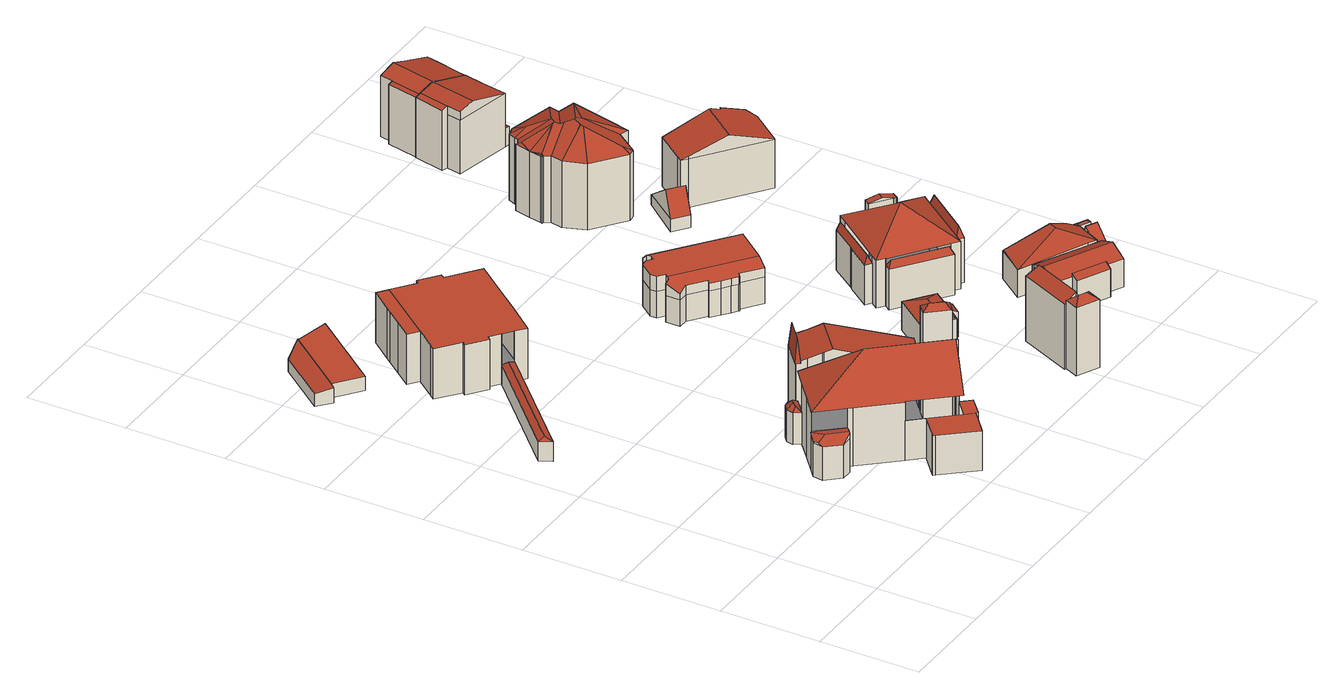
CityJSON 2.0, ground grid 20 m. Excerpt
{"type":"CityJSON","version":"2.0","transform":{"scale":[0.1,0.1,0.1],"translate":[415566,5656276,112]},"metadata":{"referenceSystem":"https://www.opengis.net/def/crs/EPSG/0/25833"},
"CityObjects":{
"building1":{"type":"Building","attributes":{"Dachtyp_tdc":"tdcPolyFlatRoof","Gemeindeschluessel":14612000,"Dachneigung":7.74,"QualitaetDacherkennung":54,"Geometrietyp2DReferenz":"3000","measuredHeight":3.13,"function":"31001_9998","roofType":"2100"},"geometry":[{"type":"Solid","lod":"2","boundaries":[[[[0,1,2,3]],[[1,4,5,2]],[[4,6,7,5]],[[6,8,9,7]],[[8,0,3,9]],[[8,6,4,1,0]],[[3,2,5,7,9]]]],"semantics":{"surfaces":[{"type":"WallSurface"},{"type":"RoofSurface"},{"type":"GroundSurface"}],"values":[[0,0,0,0,0,1,2]]}}]},
"building2":{"type":"Building","attributes":{"Dachtyp_tdc":"tdcPolyFlatRoof","Gemeindeschluessel":14612000,"Dachneigung":0,"QualitaetDacherkennung":85,"Geometrietyp2DReferenz":"3000","measuredHeight":2.88,"function":"31001_9998","roofType":"1000"},"geometry":[{"type":"Solid","lod":"2","boundaries":[[[[10,11,9,12]],[[11,13,7,9]],[[13,14,15,7]],[[14,10,12,15]],[[14,13,11,10]],[[12,9,7,15]]]],"semantics":{"surfaces":[{"type":"WallSurface"},{"type":"RoofSurface"},{"type":"GroundSurface"}],"values":[[0,0,0,0,1,2]]}}]},
"building3":{"type":"Building","attributes":{"name":"Sächsisches Landesgymnasium für Musik Carl Maria von Weber Dresden","Gemeindeschluessel":14612000,"Geometrietyp2DReferenz":"3000","function":"31001_3021","roofType":"9999"},"children":["building3-1","building3-2","building3-3","building3-4","building3-5","building3-6","building3-7","building3-8"]},
"building3-1":{"type":"BuildingPart","attributes":{"Dachtyp_tdc":"tdcPolyFlatRoof","Dachneigung":0,"QualitaetDacherkennung":39,"Geometrietyp2DReferenz":"3000","measuredHeight":7.5,"roofType":"1000"},"parents":["building3"],"geometry":[{"type":"MultiSurface","lod":"2","boundaries":[[[16,17,18,19]],[[17,20,21,18]],[[20,22,23,21]],[[24,16,19,25]],[[24,22,20,17,16]],[[19,18,21,23,25]]],"semantics":{"surfaces":[{"type":"WallSurface"},{"type":"RoofSurface"},{"type":"GroundSurface"}],"values":[0,0,0,0,1,2]}}]},
"building3-2":{"type":"BuildingPart","attributes":{"Dachtyp_tdc":"tdcFreeFormRoof","Dachneigung":84.16,"QualitaetDacherkennung":25,"Geometrietyp2DReferenz":"3000","measuredHeight":19.23,"roofType":"5000"},"parents":["building3"],"geometry":[{"type":"MultiSurface","lod":"2","boundaries":[[[26,27,28,29,30]],[[27,31,32,28]],[[33,34,35,31]],[[33,31,27]],[[34,33,27,26]],[[34,26,35]],[[29,28,32,36,37]]],"semantics":{"surfaces":[{"type":"WallSurface"},{"type":"RoofSurface"},{"type":"GroundSurface"}],"values":[0,0,1,1,1,1,2]}}]},
"building3-3":{"type":"BuildingPart","attributes":{"Dachtyp_tdc":"tdcFreeFormRoof","Dachneigung":41.45,"QualitaetDacherkennung":26,"Geometrietyp2DReferenz":"3000","measuredHeight":7.59,"roofType":"5000"},"parents":["building3"],"geometry":[{"type":"MultiSurface","lod":"2","boundaries":[[[38,39,40,41]],[[39,42,43,40]],[[42,44,45,43]],[[44,30,29,45]],[[46,38,41,47]],[[48,30,44,49]],[[50,49,44,42]],[[51,50,42,39]],[[52,51,39,38]],[[52,38,46]],[[49,50,51,52,46,48]],[[41,40,43,45,29,37,47]]],"semantics":{"surfaces":[{"type":"WallSurface"},{"type":"RoofSurface"},{"type":"GroundSurface"}],"values":[0,0,0,0,0,1,1,1,1,1,1,2]}}]},
"building3-4":{"type":"BuildingPart","attributes":{"Dachtyp_tdc":"tdcPolyFlatRoof","Dachneigung":0,"QualitaetDacherkennung":59,"Geometrietyp2DReferenz":"3000","measuredHeight":8.18,"roofType":"1000"},"parents":["building3"],"geometry":[{"type":"MultiSurface","lod":"2","boundaries":[[[53,54,55,56]],[[57,58,59,60]],[[58,53,56,59]],[[58,57,61,54,53]],[[56,55,62,60,59]]],"semantics":{"surfaces":[{"type":"WallSurface"},{"type":"RoofSurface"},{"type":"GroundSurface"}],"values":[0,0,0,1,2]}}]},
"building3-5":{"type":"BuildingPart","attributes":{"Dachtyp_tdc":"tdcGableRoof","Dachneigung":17.55,"QualitaetDacherkennung":17,"Geometrietyp2DReferenz":"3000","measuredHeight":16.47,"roofType":"3100"},"parents":["building3"],"geometry":[{"type":"MultiSurface","lod":"2","boundaries":[[[63,64,65,66]],[[64,67,68,65]],[[67,69,70,68]],[[69,71,72,70]],[[71,73,24,25,72]],[[74,75,21,23,22]],[[75,76,77,21]],[[76,78,79,77]],[[80,63,66,32,31]],[[81,82,78,76,75,74,73,71]],[[71,69,67,64,63,80,83,81]],[[66,65,68,70,72,25,23,21,77,79,84,36,32]]],"semantics":{"surfaces":[{"type":"WallSurface"},{"type":"RoofSurface"},{"type":"GroundSurface"}],"values":[0,0,0,0,0,0,0,0,0,1,1,2]}}]},
"building3-6":{"type":"BuildingPart","attributes":{"Dachtyp_tdc":"tdcFreeFormRoof","Dachneigung":31.03,"QualitaetDacherkennung":44,"Geometrietyp2DReferenz":"3000","measuredHeight":8.09,"roofType":"5000"},"parents":["building3"],"geometry":[{"type":"MultiSurface","lod":"2","boundaries":[[[85,86,87,88]],[[86,89,90,87]],[[89,91,92,90]],[[91,93,94,92]],[[95,85,88,96]],[[97,98,99,100]],[[86,101,102,100,99,89]],[[103,104,97,100,102]],[[95,103,102,101,85]],[[89,99,98,91]],[[85,101,86]],[[91,98,97,104,93]],[[88,87,90,92,94,96]]],"semantics":{"surfaces":[{"type":"WallSurface"},{"type":"RoofSurface"},{"type":"GroundSurface"}],"values":[0,0,0,0,0,1,1,1,0,0,0,0,2]}}]},
"building3-7":{"type":"BuildingPart","attributes":{"Dachtyp_tdc":"tdcPolyFlatRoof","Dachneigung":0,"QualitaetDacherkennung":58,"Geometrietyp2DReferenz":"3000","measuredHeight":8.18,"roofType":"1000"},"parents":["building3"],"geometry":[{"type":"MultiSurface","lod":"2","boundaries":[[[54,105,106,55]],[[105,107,108,106]],[[107,109,110,108]],[[109,111,112,110]],[[111,113,114,112]],[[113,115,116,114]],[[115,117,118,116]],[[117,119,120,118]],[[119,117,115,113,111,109,107,105,54,61,121]],[[122,62,55,106,108,110,112,114,116,118,120]]],"semantics":{"surfaces":[{"type":"WallSurface"},{"type":"RoofSurface"},{"type":"GroundSurface"}],"values":[0,0,0,0,0,0,0,0,1,2]}}]},
"building3-8":{"type":"BuildingPart","attributes":{"Dachtyp_tdc":"tdcHipAndGableRoof","Dachneigung":44.31,"QualitaetDacherkennung":15,"Geometrietyp2DReferenz":"3000","measuredHeight":19.2,"roofType":"5000"},"parents":["building3"],"geometry":[{"type":"MultiSurface","lod":"2","boundaries":[[[123,124,125,79]],[[124,126,127,125]],[[126,128,129,127]],[[128,130,131,129]],[[130,132,57,60,131]],[[133,134,135,120,119]],[[134,136,103,95,96,135]],[[137,94,93,104]],[[137,138,139,94]],[[138,140,46,47,139]],[[141,123,79,78]],[[142,140,138,137,143]],[[137,136,134,133,144,145,132,130,143]],[[130,128,126,124,123,141,82,146,147,142,143]],[[125,127,129,131,60,62,122,120,135,96,94,139,47,37,36,84,79]]],"semantics":{"surfaces":[{"type":"WallSurface"},{"type":"RoofSurface"},{"type":"GroundSurface"}],"values":[0,0,0,0,0,0,0,0,0,0,0,1,1,1,2]}}]},
"building4":{"type":"Building","attributes":{"Gemeindeschluessel":14612000,"Geometrietyp2DReferenz":"3000","function":"31001_9998","roofType":"9999"},"children":["building4-1","building4-2","building4-3"]},
"building4-1":{"type":"BuildingPart","attributes":{"Dachtyp_tdc":"tdcPolyFlatRoof","Dachneigung":0,"QualitaetDacherkennung":52,"Geometrietyp2DReferenz":"3000","measuredHeight":10.28,"roofType":"1000"},"parents":["building4"],"geometry":[{"type":"MultiSurface","lod":"2","boundaries":[[[148,149,150,151]],[[149,152,153,150]],[[152,154,155,153]],[[154,156,157,155]],[[156,158,159,157]],[[158,160,161,159]],[[162,148,151,163]],[[162,160,158,156,154,152,149,148]],[[151,150,153,155,157,159,161,163]]],"semantics":{"surfaces":[{"type":"WallSurface"},{"type":"RoofSurface"},{"type":"GroundSurface"}],"values":[0,0,0,0,0,0,0,1,2]}}]},
"building4-2":{"type":"BuildingPart","attributes":{"Dachtyp_tdc":"tdcPolyFlatRoof","Dachneigung":0,"QualitaetDacherkennung":86,"Geometrietyp2DReferenz":"3000","measuredHeight":10.41,"roofType":"1000"},"parents":["building4"],"geometry":[{"type":"MultiSurface","lod":"2","boundaries":[[[164,165,166,167,168,169,170,171,172,173,174,175,176,177,178,179,180,181,182]],[[183,184,185,186,187,188,189,190,163,161,191,192,193,194,195,196,197,198,199]],[[182,181,184,183,200]],[[181,180,185,184]],[[180,179,186,185]],[[179,178,187,186]],[[178,177,188,187]],[[177,176,189,188]],[[176,175,190,189]],[[175,174,162,163,190]],[[173,172,191,161,160]],[[172,171,192,191]],[[171,170,193,192]],[[170,169,194,193]],[[169,168,195,194]],[[168,167,196,195]],[[167,166,197,196]],[[166,165,198,197]],[[165,164,199,198]],[[164,201,199]]],"semantics":{"surfaces":[{"type":"RoofSurface"},{"type":"GroundSurface"},{"type":"WallSurface"}],"values":[0,1,2,2,2,2,2,2,2,2,2,2,2,2,2,2,2,2,2,2]}}]},
"building4-3":{"type":"BuildingPart","attributes":{"Dachtyp_tdc":"tdcFreeFormRoof","Dachneigung":22.74,"QualitaetDacherkennung":45,"Geometrietyp2DReferenz":"3000","measuredHeight":4.58,"roofType":"5000"},"parents":["building4"],"geometry":[{"type":"MultiSurface","lod":"2","boundaries":[[[201,202,203,199]],[[202,204,205,203]],[[204,200,183,205]],[[206,207,200,204]],[[206,204,202]],[[207,206,202,201]],[[207,201,200]],[[199,203,205,183]]],"semantics":{"surfaces":[{"type":"WallSurface"},{"type":"RoofSurface"},{"type":"GroundSurface"}],"values":[0,0,0,1,1,1,1,2]}}]},
"building5":{"type":"Building","attributes":{"name":"Sächsisches Landesgymnasium für Musik Carl Maria von Weber Dresden","Dachtyp_tdc":"tdcFreeFormRoof","Gemeindeschluessel":14612000,"Dachneigung":40.12,"QualitaetDacherkennung":7,"Geometrietyp2DReferenz":"3000","measuredHeight":22.89,"function":"31001_3021","roofType":"5000"},"geometry":[{"type":"Solid","lod":"2","boundaries":[[[[208,209,210,211]],[[209,212,213,210]],[[212,214,215,213]],[[214,208,211,215]],[[216,214,212]],[[217,216,212,209]],[[217,209,208]],[[216,217,208,214]],[[211,210,213,215]]]],"semantics":{"surfaces":[{"type":"WallSurface"},{"type":"RoofSurface"},{"type":"GroundSurface"}],"values":[[0,0,0,0,1,1,1,1,2]]}}]},
"building6":{"type":"Building","attributes":{"Dachtyp_tdc":"tdcFreeFormRoof","Gemeindeschluessel":14612000,"Dachneigung":38.77,"QualitaetDacherkennung":7,"Geometrietyp2DReferenz":"3000","measuredHeight":15.35,"function":"31001_9998","roofType":"5000"},"geometry":[{"type":"Solid","lod":"2","boundaries":[[[[218,219,220,221]],[[219,222,223,220]],[[222,224,225,223]],[[224,218,221,225]],[[226,224,222]],[[227,226,222,219]],[[227,219,218]],[[226,227,218,224]],[[221,220,223,225]]]],"semantics":{"surfaces":[{"type":"WallSurface"},{"type":"RoofSurface"},{"type":"GroundSurface"}],"values":[[0,0,0,0,1,1,1,1,2]]}}]},
"building7":{"type":"Building","attributes":{"Dachtyp_tdc":"tdcHipRoof","Gemeindeschluessel":14612000,"Dachneigung":25.71,"QualitaetDacherkennung":80,"Geometrietyp2DReferenz":"3000","measuredHeight":7.46,"function":"31001_9998","roofType":"3200"},"geometry":[{"type":"Solid","lod":"2","boundaries":[[[[228,229,230,231]],[[229,232,233,230]],[[232,234,235,233]],[[234,236,237,235]],[[236,238,239,237]],[[238,240,241,239]],[[240,242,243,241]],[[242,228,231,243]],[[238,236,244]],[[234,232,245]],[[236,234,245,244]],[[232,229,228,242,240,238,244,245]],[[231,230,233,235,237,239,241,243]]]],"semantics":{"surfaces":[{"type":"WallSurface"},{"type":"RoofSurface"},{"type":"GroundSurface"}],"values":[[0,0,0,0,0,0,0,0,1,1,1,1,2]]}}]},
"building8":{"type":"Building","attributes":{"Dachtyp_tdc":"tdcGableRoof","Gemeindeschluessel":14612000,"Dachneigung":69.24,"QualitaetDacherkennung":8,"Geometrietyp2DReferenz":"3000","measuredHeight":15.15,"function":"31001_9998","roofType":"3100"},"geometry":[{"type":"Solid","lod":"2","boundaries":[[[[246,247,248,249]],[[247,250,251,248]],[[250,252,253,251]],[[252,254,255,253]],[[254,256,257,255]],[[256,258,259,257]],[[258,260,261,259]],[[260,246,249,261]],[[256,254,252,250,247]],[[247,246,260,258,256]],[[249,248,251,253,255,257,259,261]]]],"semantics":{"surfaces":[{"type":"WallSurface"},{"type":"RoofSurface"},{"type":"GroundSurface"}],"values":[[0,0,0,0,0,0,0,0,1,1,2]]}}]},
"building9":{"type":"Building","attributes":{"Dachtyp_tdc":"tdcFreeFormRoof","Gemeindeschluessel":14612000,"Dachneigung":0.037,"QualitaetDacherkennung":63,"Geometrietyp2DReferenz":"3000","measuredHeight":8.62,"function":"31001_9998","roofType":"5000"},"geometry":[{"type":"Solid","lod":"2","boundaries":[[[[262,263,264,265]],[[263,266,267,264]],[[266,268,269,267]],[[268,270,271,269]],[[270,272,273,271]],[[272,274,275,273]],[[274,276,277,275]],[[276,278,279,277]],[[278,280,281,279]],[[280,282,283,281]],[[282,284,285,283]],[[284,286,287,285]],[[286,288,289,287]],[[288,290,291,289]],[[292,293,294,295,296,297,298,299,300,301,302,303,304,305]],[[306,307,308,309,310,311,312,313,314,315]],[[316,317,318,319,320,321,322,297,296,306,315]],[[323,322,321,324]],[[325,297,322,323]],[[324,321,320,326]],[[326,320,319,327]],[[327,319,318,328]],[[328,318,317,329]],[[329,317,316,330]],[[330,316,315,331]],[[331,315,314,332]],[[332,314,313]],[[333,312,311,334]],[[313,312,333]],[[334,311,310,262]],[[262,310,309,263]],[[263,309,308,266]],[[266,308,307,268]],[[268,307,306,270]],[[270,306,296,272]],[[282,305,304,284]],[[280,292,305,282]],[[284,304,303,286]],[[286,303,302,288]],[[288,302,301,290]],[[290,301,300,335]],[[335,300,299,336]],[[336,299,298,337]],[[337,298,297,325]],[[272,296,295,274]],[[274,295,294,276]],[[276,294,293,278]],[[278,293,292,280]],[[291,338,339,340,341,342,343,344,345,346,347,348,349,350,351,352,353,265,264,267,269,271,273,275,277,279,281,283,285,287,289]],[[290,335,338,291]],[[335,336,339,338]],[[336,337,340,339]],[[337,325,341,340]],[[325,323,342,341]],[[323,324,343,342]],[[324,326,344,343]],[[326,327,345,344]],[[327,328,346,345]],[[328,329,347,346]],[[329,330,348,347]],[[330,331,349,348]],[[331,332,350,349]],[[332,313,351,350]],[[313,333,352,351]],[[333,334,353,352]],[[334,262,265,353]]]],"semantics":{"surfaces":[{"type":"WallSurface"},{"type":"RoofSurface"},{"type":"GroundSurface"}],"values":[[0,0,0,0,0,0,0,0,0,0,0,0,0,0,1,1,1,0,0,0,0,0,0,0,0,0,0,0,0,0,0,0,0,0,0,0,0,0,0,0,0,0,0,0,0,0,0,0,2,0,0,0,0,0,0,0,0,0,0,0,0,0,0,0,0,0]]}}]},
"building10":{"type":"Building","attributes":{"Gemeindeschluessel":14612000,"Geometrietyp2DReferenz":"3000","function":"31001_9998","roofType":"9999"},"children":["building10-1","building10-2","building10-3","building10-4","building10-5"]},
"building10-1":{"type":"BuildingPart","attributes":{"Dachtyp_tdc":"tdcFreeFormRoof","Dachneigung":62.66,"QualitaetDacherkennung":15,"Geometrietyp2DReferenz":"3000","measuredHeight":9.66,"roofType":"5000"},"parents":["building10"],"geometry":[{"type":"MultiSurface","lod":"2","boundaries":[[[354,355,356,357]],[[355,358,359,356]],[[358,360,361,359]],[[360,362,363,361]],[[362,364,365,363]],[[364,366,367,365]],[[364,362,360,358,355,368]],[[355,354,368]],[[354,366,364,368]],[[357,356,359,361,363,365,367]]],"semantics":{"surfaces":[{"type":"WallSurface"},{"type":"RoofSurface"},{"type":"GroundSurface"}],"values":[0,0,0,0,0,0,1,1,1,2]}}]},
"building10-2":{"type":"BuildingPart","attributes":{"Dachtyp_tdc":"tdcFreeFormRoof","Dachneigung":61.74,"QualitaetDacherkennung":14,"Geometrietyp2DReferenz":"3000","measuredHeight":9.76,"roofType":"5000"},"parents":["building10"],"geometry":[{"type":"MultiSurface","lod":"2","boundaries":[[[369,370,371,372]],[[370,373,374,371]],[[373,375,376,374]],[[377,378,373,370]],[[377,370,369]],[[378,377,369,375]],[[378,375,373]],[[376,372,371,374]]],"semantics":{"surfaces":[{"type":"WallSurface"},{"type":"RoofSurface"},{"type":"GroundSurface"}],"values":[0,0,0,1,1,1,1,2]}}]},
"building10-3":{"type":"BuildingPart","attributes":{"Dachtyp_tdc":"tdcFreeFormRoof","Dachneigung":71.37,"QualitaetDacherkennung":8,"Geometrietyp2DReferenz":"3000","measuredHeight":11.42,"roofType":"5000"},"parents":["building10"],"geometry":[{"type":"MultiSurface","lod":"2","boundaries":[[[379,380,381,382]],[[380,383,384,381]],[[383,385,386,384]],[[387,379,382,388]],[[389,385,383]],[[383,380,379,390,389]],[[390,379,387]],[[389,390,387,385]],[[382,381,384,386,388]]],"semantics":{"surfaces":[{"type":"WallSurface"},{"type":"RoofSurface"},{"type":"GroundSurface"}],"values":[0,0,0,0,1,1,1,1,2]}}]},
"building10-4":{"type":"BuildingPart","attributes":{"Dachtyp_tdc":"tdcTentRoof","Dachneigung":34.31,"QualitaetDacherkennung":72,"Geometrietyp2DReferenz":"3000","measuredHeight":15.3,"roofType":"3500"},"parents":["building10"],"geometry":[{"type":"MultiSurface","lod":"2","boundaries":[[[391,392,393,394,395,396,397]],[[398,399,400,391,397]],[[401,402,403,404,398,397]],[[396,405,406,401,397]],[[367,407,408,409,410,411,412,388,386,413,372,376,414,415,357]],[[405,367,366]],[[405,396,407,367]],[[396,395,408,407]],[[395,394,409,408]],[[393,392,411,410]],[[392,391,412,411]],[[391,400,388,412]],[[400,387,388]],[[399,386,385]],[[399,398,413,386]],[[398,404,372,413]],[[404,369,372]],[[403,402,414,376,375]],[[402,401,415,414]],[[401,406,357,415]],[[406,354,357]]],"semantics":{"surfaces":[{"type":"RoofSurface"},{"type":"GroundSurface"},{"type":"WallSurface"}],"values":[0,0,0,0,1,2,2,2,2,2,2,2,2,2,2,2,2,2,2,2,2]}}]},
"building10-5":{"type":"BuildingPart","attributes":{"Dachtyp_tdc":"tdcGableRoof","Dachneigung":11.47,"QualitaetDacherkennung":40,"Geometrietyp2DReferenz":"3000","measuredHeight":11.49,"roofType":"3100"},"parents":["building10"],"geometry":[{"type":"MultiSurface","lod":"2","boundaries":[[[416,417,418,419]],[[417,420,411,418]],[[420,421,393,410,411]],[[422,416,419,409,394]],[[422,423,424,416]],[[420,417,424,423,421]],[[421,423,422]],[[416,424,417]],[[419,418,411,410,409]]],"semantics":{"surfaces":[{"type":"WallSurface"},{"type":"RoofSurface"},{"type":"GroundSurface"}],"values":[0,0,0,0,1,1,0,0,2]}}]},
"building11":{"type":"Building","attributes":{"Gemeindeschluessel":14612000,"Geometrietyp2DReferenz":"3000","function":"31001_9998","roofType":"9999"},"children":["building11-1","building11-2"]},
"building11-1":{"type":"BuildingPart","attributes":{"Dachtyp_tdc":"tdcPolyFlatRoof","Dachneigung":24.37,"QualitaetDacherkennung":46,"Geometrietyp2DReferenz":"3000","measuredHeight":6.53,"roofType":"2100"},"parents":["building11"],"geometry":[{"type":"MultiSurface","lod":"2","boundaries":[[[425,426,427]],[[428,429,430,431,432]],[[429,433,434,430]],[[429,428,425,433]],[[434,427,431,430]],[[433,425,427,434]]],"semantics":{"surfaces":[{"type":"WallSurface"},{"type":"RoofSurface"},{"type":"GroundSurface"}],"values":[0,0,0,1,2,0]}}]},
"building11-2":{"type":"BuildingPart","attributes":{"Dachtyp_tdc":"tdcGableRoof","Dachneigung":25.04,"QualitaetDacherkennung":78,"Geometrietyp2DReferenz":"3000","measuredHeight":7.47,"roofType":"3100"},"parents":["building11"],"geometry":[{"type":"MultiSurface","lod":"2","boundaries":[[[426,435,436,427]],[[435,437,438,436]],[[437,439,440,438]],[[439,441,442,440]],[[441,443,444,442]],[[443,445,446,444]],[[445,447,448,446]],[[447,449,450,448]],[[449,451,452,450]],[[451,432,431,452]],[[449,447,445,443,441,439,437]],[[437,435,426,432,451,449]],[[427,436,438,440,442,444,446,448,450,452,431]]],"semantics":{"surfaces":[{"type":"WallSurface"},{"type":"RoofSurface"},{"type":"GroundSurface"}],"values":[0,0,0,0,0,0,0,0,0,0,1,1,2]}}]},
"building12":{"type":"Building","attributes":{"Dachtyp_tdc":"tdcFreeFormRoof","Gemeindeschluessel":14612000,"Dachneigung":25.36,"QualitaetDacherkennung":10,"Geometrietyp2DReferenz":"3000","measuredHeight":10.11,"function":"31001_9998","roofType":"5000"},"geometry":[{"type":"Solid","lod":"2","boundaries":[[[[453,454,455,456]],[[454,457,458,455]],[[457,459,460,458]],[[459,461,462,460]],[[461,463,464,462]],[[463,465,466,464]],[[465,467,468,466]],[[467,469,470,468]],[[463,471,472,473,465]],[[474,475,457,454,453,469,476]],[[461,459,475,474,472,471]],[[472,474,476,467,473]],[[463,461,471]],[[469,467,476]],[[467,465,473]],[[459,457,475]],[[456,455,458,460,462,464,466,468,470]],[[469,453,456,470]]]],"semantics":{"surfaces":[{"type":"WallSurface"},{"type":"RoofSurface"},{"type":"GroundSurface"}],"values":[[0,0,0,0,0,0,0,0,1,1,1,1,0,0,0,0,2,0]]}}]},
"building13":{"type":"Building","attributes":{"Dachtyp_tdc":"tdcGableRoof","Gemeindeschluessel":14612000,"Dachneigung":36.46,"QualitaetDacherkennung":4,"Geometrietyp2DReferenz":"3000","measuredHeight":7.28,"function":"31001_9998","roofType":"3100"},"geometry":[{"type":"Solid","lod":"2","boundaries":[[[[477,478,479,480]],[[478,481,482,479]],[[481,483,484,482]],[[483,477,480,484]],[[481,478,485]],[[477,483,486]],[[478,477,486,485]],[[483,481,485,486]],[[480,479,482,484]]]],"semantics":{"surfaces":[{"type":"WallSurface"},{"type":"RoofSurface"},{"type":"GroundSurface"}],"values":[[0,0,0,0,0,0,1,1,2]]}}]},
"building14":{"type":"Building","attributes":{"Dachtyp_tdc":"tdcFreeFormRoof","Gemeindeschluessel":14612000,"Dachneigung":25.14,"QualitaetDacherkennung":37,"Geometrietyp2DReferenz":"3000","measuredHeight":17.31,"function":"31001_9998","roofType":"5000"},"geometry":[{"type":"Solid","lod":"2","boundaries":[[[[487,488,489,490]],[[488,491,492,489]],[[491,493,494,492]],[[493,495,496,494]],[[495,497,498,496]],[[497,499,500,498]],[[499,501,502,500]],[[501,503,504,502]],[[503,505,506,504]],[[505,507,508,506]],[[507,509,510,508]],[[509,511,512,510]],[[511,513,514,512]],[[513,515,516,514]],[[515,517,518,516]],[[517,519,520,518]],[[519,521,522,520]],[[521,523,524,522]],[[523,525,526,524]],[[525,527,528,526]],[[527,487,490,528]],[[529,530,527,525]],[[529,525,523]],[[531,532,533,534,530,529,523,521]],[[531,521,519]],[[515,519,517]],[[515,531,519]],[[531,515,532]],[[535,536,533,532,515,513]],[[537,538,535,513,511]],[[539,540,541,537,511,509]],[[539,509,507]],[[540,539,507,505]],[[541,540,505,503]],[[542,543,538,537,541,503,501]],[[542,501,499]],[[497,542,499]],[[497,543,542]],[[497,544,543]],[[497,545,544]],[[545,497,495]],[[545,495,493]],[[544,545,493,491]],[[536,535,538,543,544,491,488]],[[534,533,536,488,487]],[[530,534,487,527]],[[490,489,492,494,496,498,500,502,504,506,508,510,512,514,516,518,520,522,524,526,528]]]],"semantics":{"surfaces":[{"type":"WallSurface"},{"type":"RoofSurface"},{"type":"GroundSurface"}],"values":[[0,0,0,0,0,0,0,0,0,0,0,0,0,0,0,0,0,0,0,0,0,1,1,1,1,1,1,1,1,1,1,1,1,1,1,1,1,1,1,1,1,1,1,1,1,1,2]]}}]},
"building15":{"type":"Building","attributes":{"Dachtyp_tdc":"tdcFreeFormRoof","Gemeindeschluessel":14612000,"Dachneigung":66.48,"QualitaetDacherkennung":12,"Geometrietyp2DReferenz":"3000","measuredHeight":7.11,"function":"31001_9998","roofType":"5000"},"geometry":[{"type":"Solid","lod":"2","boundaries":[[[[546,547,548,549]],[[547,550,551,548]],[[550,552,462,551]],[[552,553,460,462]],[[553,554,555,460]],[[554,546,549,555]],[[556,554,553,557]],[[547,546,556,557,552,550]],[[553,552,557]],[[546,554,556]],[[549,548,551,462,460,555]]]],"semantics":{"surfaces":[{"type":"WallSurface"},{"type":"RoofSurface"},{"type":"GroundSurface"}],"values":[[0,0,0,0,0,0,1,1,0,0,2]]}}]},
"building16":{"type":"Building","attributes":{"Dachtyp_tdc":"tdcFreeFormRoof","Gemeindeschluessel":14612000,"Dachneigung":12.45,"QualitaetDacherkennung":16,"Geometrietyp2DReferenz":"3000","measuredHeight":6.15,"function":"31001_9998","roofType":"5000"},"geometry":[{"type":"Solid","lod":"2","boundaries":[[[[558,559,560,561]],[[559,562,563,560]],[[562,564,565,563]],[[564,459,566,565]],[[459,558,561,566]],[[567,568,459,564]],[[567,564,562]],[[569,568,567,562,559]],[[569,559,558]],[[568,569,558,459]],[[561,560,563,565,566]]]],"semantics":{"surfaces":[{"type":"WallSurface"},{"type":"RoofSurface"},{"type":"GroundSurface"}],"values":[[0,0,0,0,0,1,1,1,1,1,2]]}}]},
"building17":{"type":"Building","attributes":{"Dachtyp_tdc":"tdcFreeFormRoof","Gemeindeschluessel":14612000,"Dachneigung":18.79,"QualitaetDacherkennung":58,"Geometrietyp2DReferenz":"3000","measuredHeight":13.15,"function":"31001_9998","roofType":"5000"},"geometry":[{"type":"Solid","lod":"2","boundaries":[[[[570,571,572,573]],[[571,574,575,572]],[[574,576,577,575]],[[576,578,579,577]],[[578,580,581,579]],[[580,582,583,581]],[[582,584,585,583]],[[584,586,587,585]],[[586,588,589,587]],[[588,570,573,589]],[[571,570,588,590,591,592]],[[593,594,595,596,592,591,597,598]],[[580,593,598,582]],[[582,598,597,584]],[[584,597,591,590,586]],[[571,592,596,574]],[[574,596,595,576]],[[576,595,594,578]],[[578,594,593,580]],[[586,590,588]],[[573,572,575,577,579,581,583,585,587,589]]]],"semantics":{"surfaces":[{"type":"WallSurface"},{"type":"RoofSurface"},{"type":"GroundSurface"}],"values":[[0,0,0,0,0,0,0,0,0,0,1,1,0,0,0,0,0,0,0,0,2]]}}]},
"building18":{"type":"Building","attributes":{"Gemeindeschluessel":14612000,"Geometrietyp2DReferenz":"3000","function":"31001_9998","roofType":"9999"},"children":["building18-1","building18-2","building18-3"]},
"building18-1":{"type":"BuildingPart","attributes":{"Dachtyp_tdc":"tdcGableRoof","Dachneigung":16.74,"QualitaetDacherkennung":41,"Geometrietyp2DReferenz":"3000","measuredHeight":13.6,"roofType":"3100"},"parents":["building18"],"geometry":[{"type":"MultiSurface","lod":"2","boundaries":[[[599,600,601,602]],[[600,603,604,601]],[[603,605,606,607,604]],[[608,609,610,611,612]],[[609,613,614,610]],[[615,616,617,618,619]],[[605,603,620,618,617,608]],[[600,620,603]],[[599,619,618,620,600]],[[609,616,615,613]],[[608,617,616,609]],[[614,602,601,604,607,611,610]]],"semantics":{"surfaces":[{"type":"WallSurface"},{"type":"RoofSurface"},{"type":"GroundSurface"}],"values":[0,0,0,0,0,1,1,0,0,0,0,2]}}]},
"building18-2":{"type":"BuildingPart","attributes":{"Dachtyp_tdc":"tdcPolyFlatRoof","Dachneigung":8.08,"QualitaetDacherkennung":76,"Geometrietyp2DReferenz":"3000","measuredHeight":3.91,"roofType":"2100"},"parents":["building18"],"geometry":[{"type":"MultiSurface","lod":"2","boundaries":[[[621,612,611,622]],[[606,623,624,607]],[[623,621,622,624]],[[623,606,612,621]],[[622,611,607,624]]],"semantics":{"surfaces":[{"type":"WallSurface"},{"type":"RoofSurface"},{"type":"GroundSurface"}],"values":[0,0,0,1,2]}}]},
"building18-3":{"type":"BuildingPart","attributes":{"Dachtyp_tdc":"tdcPolyFlatRoof","Dachneigung":18.01,"QualitaetDacherkennung":78,"Geometrietyp2DReferenz":"3000","measuredHeight":12.75,"roofType":"2100"},"parents":["building18"],"geometry":[{"type":"MultiSurface","lod":"2","boundaries":[[[625,619,599,602,626]],[[615,627,628,614,613]],[[627,625,626,628]],[[627,615,619,625]],[[626,602,614,628]]],"semantics":{"surfaces":[{"type":"WallSurface"},{"type":"RoofSurface"},{"type":"GroundSurface"}],"values":[0,0,0,1,2]}}]},
"building19":{"type":"Building","attributes":{"Gemeindeschluessel":14612000,"Geometrietyp2DReferenz":"3000","function":"31001_9998","roofType":"9999"},"children":["building19-1","building19-2"]},
"building19-1":{"type":"BuildingPart","attributes":{"Dachtyp_tdc":"tdcGableRoof","Dachneigung":18,"QualitaetDacherkennung":50,"Geometrietyp2DReferenz":"3000","measuredHeight":13.65,"roofType":"3100"},"parents":["building19"],"geometry":[{"type":"MultiSurface","lod":"2","boundaries":[[[629,630,631,632]],[[630,633,634,631]],[[633,635,636,634]],[[635,637,638,636]],[[637,639,640,638]],[[633,630,629,641,642]],[[642,643,644,645,639,637,635,633]],[[640,646,647,648,649,650,632,631,634,636,638]],[[639,645,646,640]],[[645,644,647,646]],[[644,643,648,647]],[[643,642,649,648]],[[642,641,650,649]]],"semantics":{"surfaces":[{"type":"WallSurface"},{"type":"RoofSurface"},{"type":"GroundSurface"}],"values":[0,0,0,0,0,1,1,2,0,0,0,0,0]}}]},
"building19-2":{"type":"BuildingPart","attributes":{"Dachtyp_tdc":"tdcPolyFlatRoof","Dachneigung":17.91,"QualitaetDacherkennung":87,"Geometrietyp2DReferenz":"3000","measuredHeight":12.57,"roofType":"2100"},"parents":["building19"],"geometry":[{"type":"MultiSurface","lod":"2","boundaries":[[[641,625,651,650]],[[625,652,653,651]],[[652,629,632,653]],[[629,652,625,641]],[[650,651,653,632]]],"semantics":{"surfaces":[{"type":"WallSurface"},{"type":"RoofSurface"},{"type":"GroundSurface"}],"values":[0,0,0,1,2]}}]}
},
"vertices":[
[33,1114,50],[5,1137,45],[5,1137,19],[33,1114,19],[82,1234,45],[82,1234,19],[140,1249,50],[140,1249,19],[44,1127,50],[44,1127,19],
[95,1086,48],[44,1127,48],[95,1086,19],[140,1249,48],[211,1234,48],[211,1234,19],
[590,231,91],[554,200,91],[554,200,15],[590,231,15],[536,222,91],[536,222,15],[535,222,91],[535,222,15],[571,253,91],[571,253,15],
[356,368,157],[402,409,157],[402,409,15],[356,368,15],[356,368,80],[408,401,157],[408,401,15],[401,401,208],[363,368,206],[362,361,157],[362,361,15],[359,365,15],
[320,353,80],[323,367,80],[323,367,15],[320,353,15],[335,377,80],[335,377,15],[347,378,80],[347,378,15],[330,340,80],[330,340,15],[359,365,80],[343,366,91],[340,365,91],[334,360,91],[330,354,89],
[460,59,97],[457,62,97],[457,62,15],[460,59,15],[475,106,97],[492,87,97],[492,87,15],[475,106,15],[442,78,97],[442,78,15],
[428,418,162],[433,412,165],[433,412,15],[428,418,15],[446,396,171],[446,396,15],[464,376,179],[464,376,15],[466,374,180],[466,374,15],[571,253,129],[535,222,129],[536,222,129],[525,213,129],[525,213,15],[505,196,129],[505,196,15],[408,401,162],[400,317,180],[478,227,142],[362,361,162],[400,317,15],
[291,221,84],[269,221,84],[269,221,15],[291,221,15],[245,249,84],[245,249,15],[247,270,84],[247,270,15],[263,283,84],[263,283,15],[306,234,84],[306,234,15],[262,283,94],[247,270,88],[246,259,88],[265,257,96],[291,221,94],[295,224,96],[306,234,94],[263,283,94],
[451,57,97],[451,57,15],[441,48,97],[441,48,15],[411,23,97],[411,23,15],[358,86,97],[358,86,15],[354,90,97],[354,90,15],[357,93,97],[357,93,15],[398,128,97],[398,128,15],[373,156,97],[373,156,15],[374,157,97],[374,157,15],
[505,196,142],[540,157,143],[540,157,15],[503,124,204],[503,124,15],[500,128,204],[500,128,15],[498,126,207],[498,126,15],[475,106,178],[373,156,135],[312,226,135],[312,226,15],[306,234,135],[263,283,135],[296,311,138],[296,311,15],[330,340,140],[505,196,143],[359,365,142],[390,250,207],[374,157,136],[442,78,136],[400,317,142],[362,361,142],
[150,1034,121],[175,1066,121],[175,1066,18],[150,1034,18],[198,1095,121],[198,1095,18],[207,1106,121],[207,1106,18],[242,1150,121],[242,1150,18],[262,1135,121],[262,1135,18],[262,1134,121],[262,1134,18],[170,1019,121],[170,1019,18],
[253,875,122],[272,860,122],[316,914,122],[362,972,122],[403,1024,122],[343,1071,122],[348,1078,122],[311,1107,122],[305,1100,122],[262,1134,122],[170,1019,122],[139,980,122],[131,970,122],[175,935,122],[170,929,122],[208,900,122],[213,906,122],[233,891,122],[233,890,122],[233,890,18],[233,891,18],[213,906,18],[208,900,18],[170,929,18],[175,935,18],[131,970,18],[139,980,18],[305,1100,18],[311,1107,18],[348,1078,18],[343,1071,18],[403,1024,18],[362,972,18],[316,914,18],[272,860,18],[253,875,18],[233,890,58],[253,875,58],
[59,686,58],[59,686,18],[47,710,58],[47,710,18],[61,706,64],[240,880,64],
[505,196,235],[525,213,235],[525,213,17],[505,196,17],[559,173,235],[559,173,17],[540,157,235],[540,157,17],[541,174,246],[523,195,246],
[755,31,161],[767,58,161],[767,58,20],[755,31,20],[812,38,161],[812,38,20],[799,8,161],[799,8,20],[791,30,173],[775,38,173],
[770,277,66],[758,286,74],[758,286,15],[770,277,15],[739,262,74],[739,262,15],[687,303,74],[687,303,15],[740,374,74],[740,374,15],[793,333,74],[793,333,15],[776,310,74],[776,310,15],[788,300,66],[788,300,15],[747,327,90],[733,309,90],
[812,38,100],[788,49,170],[788,49,19],[812,38,19],[767,58,155],[767,58,19],[765,59,153],[765,59,19],[812,165,153],[812,165,19],[832,150,170],[832,150,19],[870,121,49],[870,121,19],[830,31,49],[830,31,19],
[678,785,70],[727,747,70],[727,747,15],[678,785,15],[724,744,70],[724,744,15],[763,714,70],[763,714,15],[756,704,70],[756,704,15],[708,643,70],[708,643,15],[695,625,70],[695,625,15],[656,655,70],[656,655,15],[653,651,70],[653,651,15],[651,652,70],[651,652,15],[640,661,70],[640,661,15],[625,672,70],[625,672,15],[607,686,70],[607,686,15],[610,690,70],[610,690,15],[576,716,70],[576,716,15],[651,652,86],[653,651,86],[656,655,89],[695,625,89],[708,643,101],[570,749,101],[567,745,98],[557,745,95],[557,716,82],[576,716,89],[610,690,89],[607,686,86],[625,672,86],[640,661,86],[756,704,101],[763,714,86],[724,744,86],[727,747,80],[678,785,80],[675,781,86],[640,808,86],[639,825,70],[611,823,93],[612,815,101],[612,806,101],[607,799,101],[595,808,101],[582,806,101],[560,778,101],[560,765,101],[574,755,101],[574,755,70],[560,765,70],[570,749,70],[560,778,70],[582,806,70],[595,808,70],[607,799,70],[612,806,70],[612,815,70],[611,823,70],[640,808,70],[675,781,70],[557,716,70],[557,745,70],[567,745,70],[557,716,15],[557,745,15],[567,745,15],[570,749,15],[574,755,15],[560,765,15],[560,778,15],[582,806,15],[595,808,15],[607,799,15],[612,806,15],[612,815,15],[611,823,15],[639,825,15],[640,808,15],[675,781,15],
[807,472,85],[795,480,85],[795,480,3],[807,472,3],[829,526,85],[829,526,3],[833,531,85],[833,531,3],[870,581,85],[870,581,3],[876,576,100],[876,576,3],[882,571,85],[882,571,3],[806,482,100],
[910,372,87],[901,360,87],[901,360,3],[910,372,3],[802,435,87],[802,435,3],[810,447,87],[810,447,3],[900,370,101],[812,437,101],
[1022,466,95],[973,401,95],[973,401,3],[1022,466,3],[946,366,95],[946,366,3],[935,375,95],[935,375,3],[1009,474,95],[1009,474,3],[945,377,117],[1011,464,117],
[1020,489,101],[979,521,101],[978,521,101],[935,554,101],[935,553,101],[893,586,101],[908,473,156],[924,361,101],[935,375,101],[1009,474,101],[797,458,101],[811,447,101],[810,447,101],[910,372,101],[882,571,101],[807,472,101],[893,586,3],[935,553,3],[935,554,3],[978,521,3],[979,521,3],[1020,489,3],[924,361,3],[811,447,3],[797,458,3],
[944,565,112],[987,533,112],[987,533,3],[944,565,3],[979,521,112],[978,521,112],[935,554,112],[956,538,118],[965,550,118],
[956,154,83],[956,154,76],[956,154,18],[1019,122,83],[1012,109,76],[1012,109,18],[1019,122,18],[1019,122,76],[949,140,76],[949,140,18],
[922,171,76],[922,171,18],[938,202,92],[938,202,18],[952,228,79],[952,228,18],[955,234,76],[955,234,18],[1060,182,75],[1060,182,18],[1076,173,76],[1076,173,18],[1085,169,76],[1085,169,18],[1068,137,92],[1068,137,18],[1052,105,76],[1052,105,18],
[1030,270,78],[1026,261,92],[1026,261,19],[1030,270,19],[1068,239,94],[1068,239,19],[1101,222,80],[1101,222,19],[1076,173,80],[1076,173,19],[1060,182,80],[1060,182,19],[955,234,77],[955,234,19],[928,248,76],[928,248,19],[968,301,76],[968,301,19],[1075,174,81],[1019,224,120],[931,247,77],[1027,240,120],[1078,235,94],[966,298,81],
[850,863,38],[820,886,38],[820,886,13],[850,863,13],[880,960,34],[880,960,13],[909,938,34],[909,938,13],[837,906,85],[866,883,85],
[732,1056,154],[737,1080,154],[737,1080,17],[732,1056,17],[729,1091,154],[729,1091,17],[726,1092,154],[726,1092,17],[727,1095,154],[727,1095,17],[732,1120,154],[732,1120,17],[740,1153,154],[740,1153,17],[744,1152,154],[744,1152,17],[755,1158,154],[755,1158,17],[757,1165,154],[757,1165,17],[764,1180,154],[764,1180,17],[781,1184,154],[781,1184,17],[875,1162,154],[875,1162,17],[870,1141,154],[870,1141,17],[907,1132,154],[907,1132,17],[888,1049,154],[888,1049,17],[877,1005,154],[877,1005,17],[858,1010,154],[858,1010,17],[825,965,154],[825,965,17],[811,963,154],[811,963,17],[747,1012,154],[747,1012,17],[815,981,162],[805,1053,187],[835,1074,181],[823,1080,187],[814,1077,190],[806,1060,188],[798,1097,182],[803,1093,183],[805,1119,182],[796,1107,184],[781,1160,165],[782,1156,167],[805,1120,181],[745,1145,157],[793,1108,183],[732,1096,157],[730,1094,156],
[1098,163,58],[1092,165,58],[1092,165,19],[1098,163,19],[1085,169,58],[1085,169,19],[1076,173,58],[1101,222,45],[1122,212,45],[1122,212,19],[1114,194,90],[1092,205,90],
[1068,239,80],[1073,248,80],[1073,248,20],[1068,239,20],[1127,221,80],[1127,221,20],[1122,212,80],[1122,212,20],[1101,222,20],[1120,219,82],[1103,227,82],[1075,242,82],
[898,918,116],[940,972,116],[940,972,15],[898,918,15],[1024,922,116],[1024,922,15],[1042,911,116],[1042,911,15],[1044,915,116],[1044,915,15],[1082,887,116],[1082,887,15],[1080,861,116],[1080,861,15],[1032,798,116],[1032,798,15],[901,897,116],[901,897,15],[889,906,116],[889,906,15],[901,897,121],[963,850,146],[1020,924,146],[1082,887,122],[1044,915,138],[1042,911,137],[1024,922,145],[1032,798,117],[1080,861,117],
[816,1389,127],[891,1372,127],[891,1372,16],[816,1389,16],[929,1364,127],[929,1364,16],[921,1326,127],[921,1326,55],[921,1326,16],[911,1273,127],[796,1298,127],[796,1298,16],[911,1273,16],[911,1273,55],[802,1327,127],[802,1327,16],[802,1327,144],[796,1298,144],[828,1291,152],[846,1382,152],[816,1389,144],[891,1372,139],
[922,1271,54],[922,1271,16],[933,1323,54],[933,1323,16],
[804,1392,140],[804,1392,16],[790,1330,140],[790,1330,16],
[826,1452,143],[832,1479,143],[832,1479,17],[826,1452,17],[865,1472,154],[865,1472,17],[892,1465,145],[892,1465,17],[949,1452,126],[949,1452,17],[944,1427,126],[944,1427,17],[813,1390,143],[845,1382,154],[891,1372,138],[929,1364,126],[934,1386,126],[934,1386,17],[929,1364,17],[891,1372,17],[845,1382,17],[813,1390,17],
[804,1392,17],[817,1454,140],[817,1454,17]
]}
